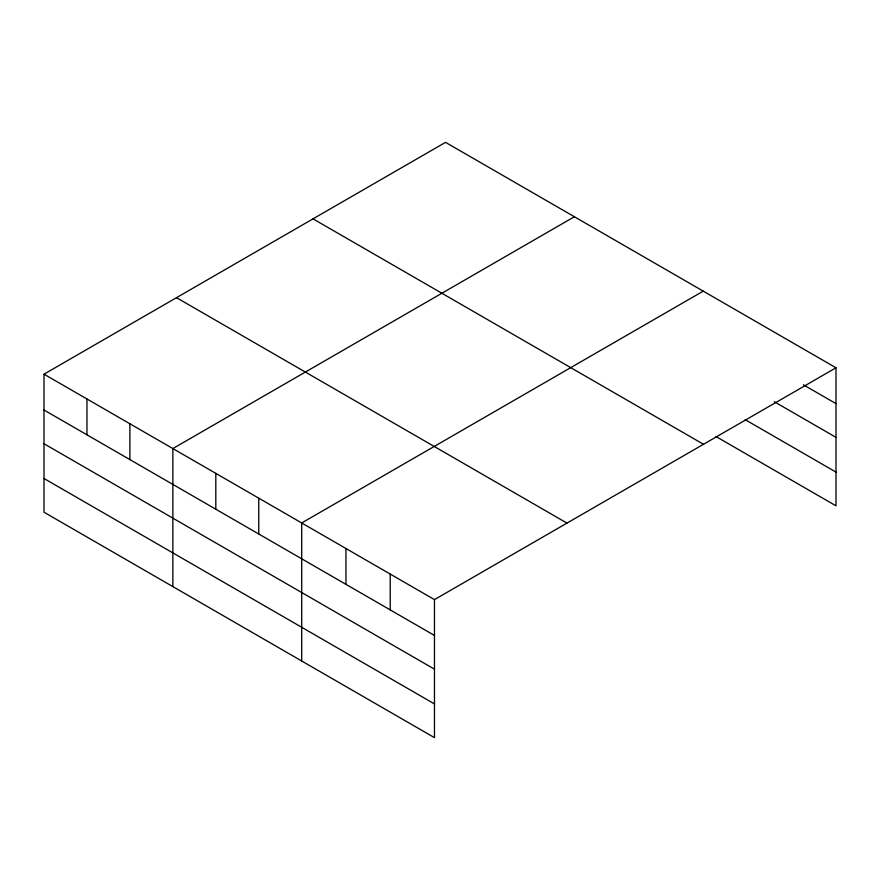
<?xml version="1.0" encoding="UTF-8"?>
<svg xmlns="http://www.w3.org/2000/svg" width="880" height="880" viewBox="0 0 880 880"><rect width="100%" height="100%" fill="white"/><g stroke="black" fill="none" stroke-linecap="round" stroke-linejoin="round"><path stroke-width="1.32" d="M716.056 436.579L836 505.824L836 367.785L445.533 142.351L44 374.176L44 512.215L434.467 737.649L434.467 599.61L44 374.176M574.387 216.744L172.854 448.569L172.854 586.608M703.241 291.137L301.708 522.962L301.708 661.001M434.467 599.61L836 367.785M803.396 384.802L836 403.623M774.279 401.72L836 437.349M745.162 419.661L836 472.098M313.027 218.856L703.494 444.29M176.506 297.671L566.973 523.105M44 410.014L434.467 635.448M44 443.74L434.467 669.174M44 478.489L434.467 703.923M390.214 574.057L390.214 609.895M345.961 548.504L345.961 584.342M258.753 498.157L258.753 533.995M215.809 473.363L215.809 509.201M129.899 423.764L129.899 459.602M86.955 398.97L86.955 434.808"/></g></svg>
